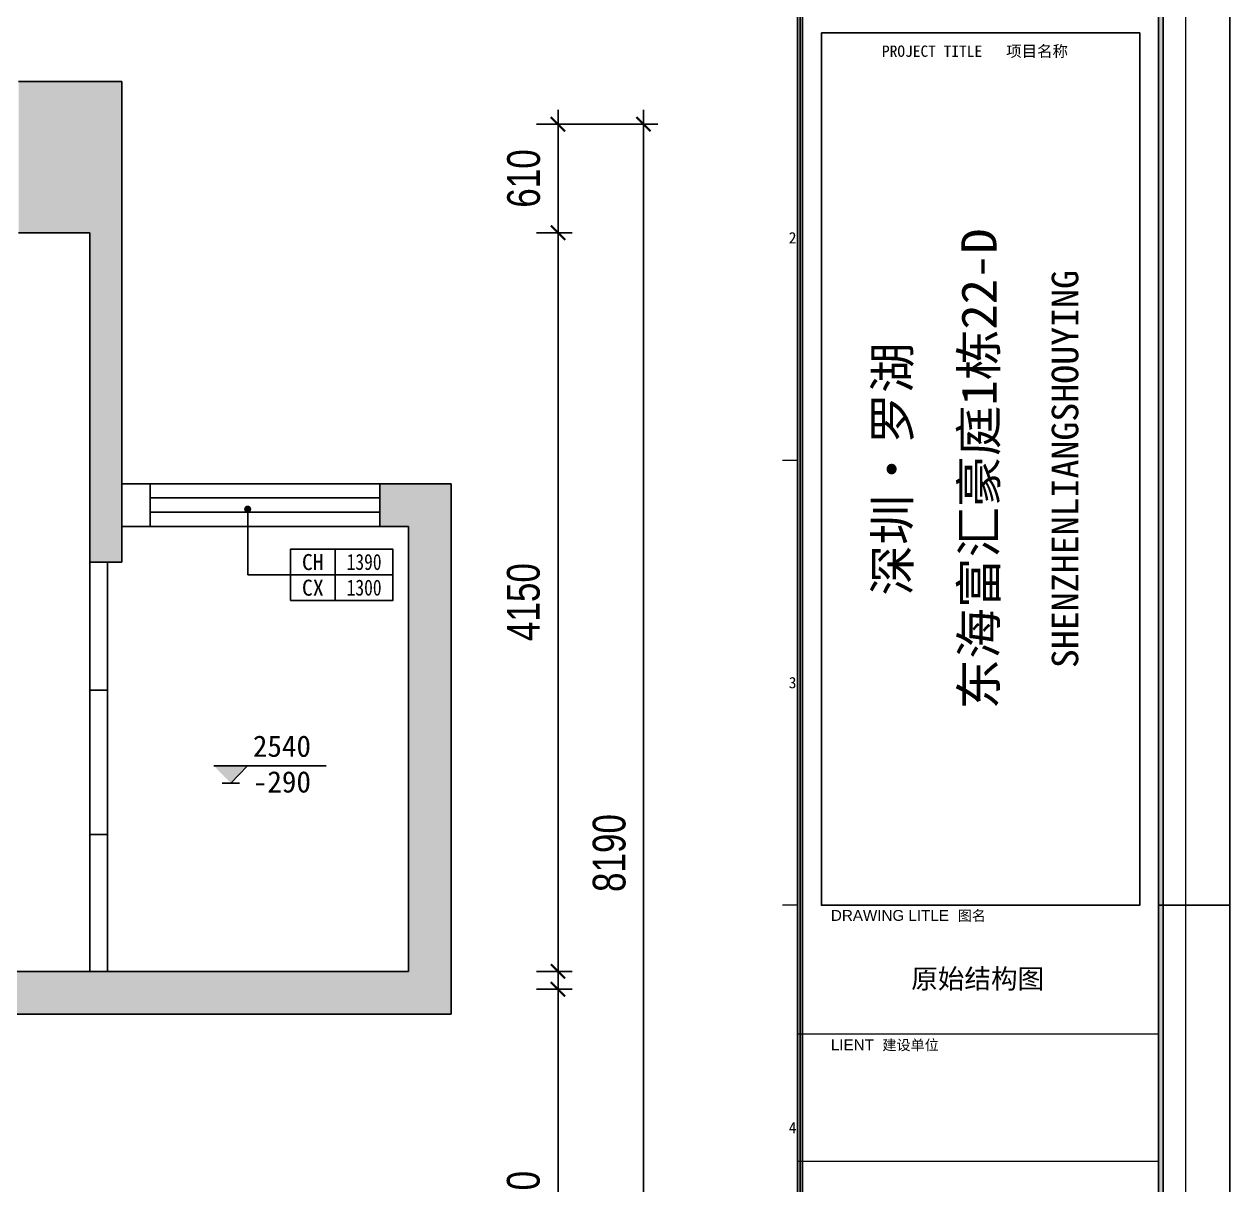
# Model space of a CAD drawing. Header units: millimetres. Extents: x -23568 to 99064, y -162914 to -58422.
# Drawn here: x -1412 to 5360, y -106497 to -99975 of the extents above; entities that cross this region are included whole.
import ezdxf
from ezdxf import colors
from ezdxf.entities.mleader import LeaderData, LeaderLine
from ezdxf.enums import TextEntityAlignment as Align
from ezdxf.math import Vec2, Vec3

# ---------------------------------------------------------------- set-up
doc = ezdxf.new("R2010")
doc.units = ezdxf.units.MM
doc.header["$LTSCALE"] = 0.01
for name, color, linetype in [('LAYER4', 7, 'Continuous'), ('W-图框', 251, 'Continuous'), ('W-文字', 35, 'Continuous'), ('天花标高', 1, 'Continuous'), ('表格字体', 161, 'Continuous')]:
    doc.layers.add(name, color=color, linetype=linetype)
doc.styles.add('A2图框$0$WMF-黑体0', font='simhei.ttf')
doc.styles.add('NAME-1', font='simhei.ttf')
doc.styles.get("Standard").update_dxf_attribs({"font": 'arial.ttf'})
doc.styles.add('WMF-Arial0', font='arial.ttf')
doc.styles.add('WMF-宋体0', font='')
doc.styles.add('WMF-黑体0', font='simhei.ttf')
doc.styles.add('英文字体', font='stylu.ttf', dxfattribs={"width": 0.8})
doc.styles.add('黑体', font='simhei.ttf')
doc.styles.get('WMF-宋体0').set_extended_font_data('SimSun', bold=True)
doc.dimstyles.new('t-60', dxfattribs={"dimscale": 80, "dimtxt": 2.3, "dimasz": 1, "dimexe": 1, "dimexo": 1, "dimgap": 0.5, "dimtad": 0, "dimdec": 0, "dimrnd": 5, "dimzin": 0, "dimdsep": 46, "dimtxsty": '英文字体', "dimblk": 'ARCHTICK', "dimcen": 0.09, "dimdle": 1, "dimclrd": 8, "dimclre": 8, "dimclrt": 2, "dimadec": 0, "dimazin": 0, "dimtfac": 1, "dimtdec": 0, "dimtix": 1, "dimtmove": 2, "dimatfit": 2, "dimldrblk": 'DOT', "dimfxl": 0, "dimtvp": 1, "dimtolj": 1, "dimtzin": 0, "dimarcsym": 0})

# ---------------------------------------------------------------- blocks, each defined once
blk = doc.blocks.new('_DOT')
at = {"color": 0, "linetype": 'ByBlock'}
blk.add_line((-0.5, 0), (-1, 0), dxfattribs=at)
at = {"color": 0, "linetype": 'ByBlock', "const_width": 0.5}
blk.add_lwpolyline([(-0.25, 0, 1), (0.25, 0, 1)], format="xyb", close=True, dxfattribs=at)
blk = doc.blocks.new('顶面标高')
at = {"layer": '表格字体', "color": 153}
blk.add_line((7, 2), (7, -2), dxfattribs=at)
blk.add_lwpolyline([(0, 2), (0, -2), (16, -2), (16, 2)], close=True, dxfattribs=at)
at = {"color": 7, "ltscale": 20, "style": 'NAME-1'}
blk.add_attdef('CH', text='', height=2.5, dxfattribs=at).set_placement((3.5, 0), align=Align.MIDDLE)
at = {"color": 7, "ltscale": 20, "style": 'NAME-1', "width": 0.8}
blk.add_attdef('3.000', text='', height=2.5, dxfattribs=at).set_placement((11.5, 0), align=Align.MIDDLE)
blk = doc.blocks.new('_ArchTick')
at = {"color": 0, "linetype": 'ByBlock', "const_width": 0.15}
blk.add_lwpolyline([(-0.5, -0.5), (0.5, 0.5)], dxfattribs=at)
blk = doc.blocks.new('*D87')
at = {"color": 8, "lineweight": -2, "transparency": 16777216}
for p, q in [((1586.3, -100457.3), (1586.3, -101227.3)), ((1466.3, -100537.3), (1666.3, -100537.3)), ((1466.3, -101147.3), (1666.3, -101147.3))]:
    blk.add_line(p, q, dxfattribs=at)
at = {"layer": 'Defpoints', "color": 0, "transparency": 16777216}
for p in [(1386.3, -100537.3), (1386.3, -101147.3), (1586.3, -101147.3)]:
    blk.add_point(p, dxfattribs=at)
at = {"color": 8, "lineweight": -2, "transparency": 16777216, "xscale": 80, "yscale": 80, "zscale": 80}
for p, rotation in [((1586.3, -100537.3), 90), ((1586.3, -101147.3), 270)]:
    blk.add_blockref('_ArchTick', p, dxfattribs=dict(at, rotation=rotation))
at = {"color": 2, "transparency": 16777216, "insert": (1394, -100842.3), "char_height": 184, "attachment_point": 5, "rotation": 90, "style": '英文字体'}
blk.add_mtext('\\A1;610', dxfattribs=at)
blk = doc.blocks.new('*D88')
at = {"color": 8, "lineweight": -2, "transparency": 16777216}
for p, q in [((1586.3, -101067.3), (1586.3, -105377.3)), ((1466.3, -101147.3), (1666.3, -101147.3)), ((1466.3, -105297.3), (1666.3, -105297.3))]:
    blk.add_line(p, q, dxfattribs=at)
at = {"layer": 'Defpoints', "color": 0, "transparency": 16777216}
for p in [(1386.3, -101147.3), (1386.3, -105297.3), (1586.3, -105297.3)]:
    blk.add_point(p, dxfattribs=at)
at = {"color": 8, "lineweight": -2, "transparency": 16777216, "xscale": 80, "yscale": 80, "zscale": 80}
for p, rotation in [((1586.3, -101147.3), 90), ((1586.3, -105297.3), 270)]:
    blk.add_blockref('_ArchTick', p, dxfattribs=dict(at, rotation=rotation))
at = {"color": 2, "transparency": 16777216, "insert": (1392.7, -103222.3), "char_height": 184, "attachment_point": 5, "rotation": 90, "style": '英文字体'}
blk.add_mtext('\\A1;4150', dxfattribs=at)
blk = doc.blocks.new('*D89')
at = {"color": 8, "lineweight": -2, "transparency": 16777216}
for p, q in [((1586.3, -105317.3), (1586.3, -107957.3)), ((1466.3, -105397.3), (1666.3, -105397.3)), ((1466.3, -107877.3), (1666.3, -107877.3))]:
    blk.add_line(p, q, dxfattribs=at)
at = {"layer": 'Defpoints', "color": 0, "transparency": 16777216}
for p in [(1386.3, -105397.3), (1386.3, -107877.3), (1586.3, -107877.3)]:
    blk.add_point(p, dxfattribs=at)
at = {"color": 8, "lineweight": -2, "transparency": 16777216, "xscale": 80, "yscale": 80, "zscale": 80}
for p, rotation in [((1586.3, -105397.3), 90), ((1586.3, -107877.3), 270)]:
    blk.add_blockref('_ArchTick', p, dxfattribs=dict(at, rotation=rotation))
at = {"color": 2, "transparency": 16777216, "insert": (1392.7, -106637.3), "char_height": 184, "attachment_point": 5, "rotation": 90, "style": '英文字体'}
blk.add_mtext('\\A1;2480', dxfattribs=at)
blk = doc.blocks.new('*D102')
at = {"color": 8, "lineweight": -2, "transparency": 16777216}
for p, q in [((2066.3, -100457.3), (2066.3, -108807.3)), ((1666.3, -100537.3), (2146.3, -100537.3)), ((1666.3, -108727.3), (2146.3, -108727.3))]:
    blk.add_line(p, q, dxfattribs=at)
at = {"layer": 'Defpoints', "color": 0, "transparency": 16777216}
for p in [(1586.3, -100537.3), (1586.3, -108727.3), (2066.3, -108727.3)]:
    blk.add_point(p, dxfattribs=at)
at = {"color": 8, "lineweight": -2, "transparency": 16777216, "xscale": 80, "yscale": 80, "zscale": 80}
for p, rotation in [((2066.3, -100537.3), 90), ((2066.3, -108727.3), 270)]:
    blk.add_blockref('_ArchTick', p, dxfattribs=dict(at, rotation=rotation))
at = {"color": 2, "transparency": 16777216, "insert": (1874.6, -104632.3), "char_height": 184, "attachment_point": 5, "rotation": 90, "style": '英文字体'}
blk.add_mtext('\\A1;8190', dxfattribs=at)
blk = doc.blocks.new('ET634563464')
at = {"layer": 'W-图框', "linetype": 'ByBlock'}
h = blk.add_hatch(color=153, dxfattribs=at)
h.paths.add_polyline_path([(85815.6, 34916.5), (107555.1, 34916.5), (107555.1, 19318.8), (85815.6, 19318.8)])
h.paths.add_polyline_path([(85843.2, 34888.8), (107527.5, 34888.8), (107527.5, 19346.4), (85843.2, 19346.4)], flags=16)
blk.add_hatch(color=153, dxfattribs=at).paths.add_polyline_path([(105283.5, 34888.8), (105314.8, 34888.8), (105314.8, 19346.4), (105283.5, 19346.4)])
at = {"color": 153, "lineweight": 0}
for points in [[(107527.5, 26316.6), (105283.5, 26316.6)], [(107527.5, 25524.2), (105283.5, 25524.2)]]:
    blk.add_lwpolyline(points, dxfattribs=at)
at = {"layer": 'W-图框', "color": 2, "lineweight": 0}
for p, q in [((105189.6, 29883.5), (105283.5, 29883.5)), ((105283.5, 27117.6), (105189.6, 27117.6))]:
    blk.add_line(p, q, dxfattribs=at)
at = {"layer": 'W-图框', "color": 2, "linetype": 'ByBlock'}
blk.add_line((107970, 27117.6), (107527.5, 27117.6), dxfattribs=at)
at = {"layer": 'W-图框', "color": 151, "linetype": 'ByBlock'}
blk.add_lwpolyline([(84736.9, 35331.4), (107970, 35331.4), (107970, 18903.9), (84736.9, 18903.9)], close=True, dxfattribs=at)
at = {"layer": 'W-图框', "color": 2, "lineweight": 0}
blk.add_lwpolyline([(85013.5, 35054.8), (107693.4, 35054.8), (107693.4, 19180.5), (85013.5, 19180.5)], close=True, dxfattribs=at)
at = {"layer": 'W-图框', "color": 153, "linetype": 'ByBlock'}
for points in [[(85815.6, 34916.5), (107555.1, 34916.5), (107555.1, 19318.8), (85815.6, 19318.8)], [(85843.2, 34888.8), (85843.2, 19346.4), (105314.8, 19346.4), (105314.8, 34888.8)], [(85843.2, 34888.8), (107527.5, 34888.8), (107527.5, 19346.4), (85843.2, 19346.4)], [(105283.5, 34888.8), (105314.8, 34888.8), (105314.8, 19346.4), (105283.5, 19346.4)], [(107527.5, 19346.4), (105314.8, 19346.4), (105314.8, 34888.8), (107527.5, 34888.8)], [(105432.1, 32539.7), (107410.1, 32539.7), (107410.1, 27117.6), (105432.1, 27117.6)]]:
    blk.add_lwpolyline(points, close=True, dxfattribs=at)
at = {"layer": 'W-图框', "color": 2, "lineweight": 0, "style": 'A2图框$0$WMF-黑体0'}
for s, p in [('2', (105252.9, 31266.4)), ('3', (105252.9, 28500.5)), ('4', (105252.9, 25734.7))]:
    blk.add_text(s, height=70.4, dxfattribs=at).set_placement(p, align=Align.MIDDLE)

msp = doc.modelspace()

# ---------------------------------------------------------------- hatches: boundary and pattern name
h = msp.add_hatch(color=8)
h.dxf.hatch_style = 1
h.paths.add_polyline_path([(-9823.7, -100297.3), (-10483.7, -100297.3), (-10483.7, -105537.3), (-10263.7, -105537.3), (-10193.7, -105537.3), (-10193.7, -101747.3), (-9823.7, -101747.3)])
h.paths.add_polyline_path([(-4463.7, -101747.3), (-4203.7, -101747.3), (-4203.7, -104397.3), (-3853.7, -104397.3), (-3853.7, -101147.3), (-3853.7, -100537.3), (-4463.7, -100537.3)])
h.paths.add_polyline_path([(-1043.7, -101147.3), (-1043.7, -102997.3), (-863.7, -102997.3), (-863.7, -100297.3), (-1443.7, -100297.3), (-1443.7, -100537.3), (-1443.7, -101147.3)])
h.paths.add_polyline_path([(986.3, -105537.3), (986.3, -102557.3), (586.3, -102557.3), (586.3, -102797.3), (746.3, -102797.3), (746.3, -105297.3), (-2333.7, -105297.3), (-2333.7, -108117.3), (-2093.7, -108117.3), (-2093.7, -105537.3)])
h.paths.add_polyline_path([(-3853.7, -106577.3), (-4203.7, -106577.3), (-4203.7, -108967.3), (-3853.7, -108967.3)])
h.paths.add_polyline_path([(-12343.7, -109017.3), (-11103.7, -109017.3), (-11103.7, -108777.3), (-12103.7, -108777.3), (-12103.7, -105537.3), (-12103.7, -105297.3), (-12343.7, -105297.3)])
at = {"layer": '天花标高', "lineweight": -3}
h = msp.add_hatch(color=215, dxfattribs=at)
h.dxf.hatch_style = 1
h.paths.add_polyline_path([(-156.9, -104142.9), (-346, -104142.9), (-251.5, -104238.9)])

# ---------------------------------------------------------------- linework, layer by layer
for p, q in [((-1443.7, -100297.3), (-863.7, -100297.3)), ((-863.7, -100297.3), (-863.7, -102997.3)), ((-1043.7, -101147.3), (-1443.7, -101147.3)), ((-1043.7, -102997.3), (-1043.7, -101147.3)), ((-703.7, -102557.3), (-863.7, -102557.3)), ((-703.7, -102797.3), (-703.7, -102557.3)), ((586.3, -102797.3), (586.3, -102557.3)), ((586.3, -102557.3), (986.3, -102557.3)), ((986.3, -105537.3), (986.3, -102557.3)), ((-703.7, -102797.3), (-863.7, -102797.3)), ((746.3, -102797.3), (586.3, -102797.3)), ((746.3, -105297.3), (746.3, -102797.3)), ((-863.7, -102997.3), (-1043.7, -102997.3)), ((-1043.7, -102997.3), (-1043.7, -103717.3)), ((-943.7, -102997.3), (-943.7, -103717.3)), ((-943.7, -103717.3), (-1043.7, -103717.3)), ((-1043.7, -105297.3), (-1043.7, -104527.3)), ((-1043.7, -104527.3), (-943.7, -104527.3)), ((-943.7, -104527.3), (-943.7, -105297.3)), ((-2333.7, -105297.3), (746.3, -105297.3)), ((-2093.7, -105537.3), (986.3, -105537.3))]:
    msp.add_line(p, q)
at = {"color": 215}
for p, q in [((586.3, -102557.3), (-703.7, -102557.3)), ((586.3, -102797.3), (-703.7, -102797.3))]:
    msp.add_line(p, q, dxfattribs=at)
at = {"color": 8}
for p, q in [((586.3, -102637.3), (-703.7, -102637.3)), ((586.3, -102717.3), (-703.7, -102717.3)), ((-1043.7, -104527.3), (-1043.7, -103717.3)), ((-943.7, -103717.3), (-943.7, -104527.3))]:
    msp.add_line(p, q, dxfattribs=at)
at = {"color": 153, "lineweight": -3}
msp.add_lwpolyline([(-14639.9, -97901.1), (2945.9, -97901.1), (2945.9, -111949.6), (-14639.9, -111949.6)], close=True, dxfattribs=at)
at = {"layer": 'W-图框', "color": 153, "linetype": 'ByBlock'}
msp.add_line((3172.2, -104925.4), (4747.9, -104925.4), dxfattribs=at)
at = {"layer": '天花标高', "color": 215, "lineweight": -3}
for p, q in [((-346, -104142.9), (284.9, -104142.9)), ((-251.5, -104238.9), (-156.9, -104142.9)), ((-299.5, -104238.9), (-203.5, -104238.9))]:
    msp.add_line(p, q, dxfattribs=at)

# ---------------------------------------------------------------- block references
at = {"xscale": 0.9038816989722264, "yscale": 0.9038816989722264, "zscale": 0.9038816989722264}
msp.add_blockref('ET634563464', (-92232.1, -129436.5), dxfattribs=at)
at = {"layer": 'W-文字'}
ref = msp.add_blockref('顶面标高', (83.3, -102997.4), dxfattribs=dict(at, xscale=-36, yscale=36, zscale=36, rotation=180))
ref.add_attrib('CH', 'CH', dxfattribs={"layer": '0', "color": 2, "ltscale": 20, "height": 90, "style": 'NAME-1'}).set_placement((209.3, -102997.4), align=Align.MIDDLE)
ref.add_attrib('3.000', '1390', dxfattribs={"color": 2, "ltscale": 20, "height": 90, "style": 'NAME-1', "width": 0.8}).set_placement((497.3, -102997.4), align=Align.MIDDLE)
ref = msp.add_blockref('顶面标高', (83.3, -103141.4), dxfattribs=dict(at, xscale=-36, yscale=36, zscale=36, rotation=180))
ref.add_attrib('CH', 'CX', dxfattribs={"layer": '0', "color": 2, "ltscale": 20, "height": 90, "style": 'NAME-1'}).set_placement((209.3, -103141.4), align=Align.MIDDLE)
ref.add_attrib('3.000', '1300', dxfattribs={"layer": '0', "color": 2, "ltscale": 20, "height": 90, "style": 'NAME-1', "width": 0.8}).set_placement((497.3, -103141.4), align=Align.MIDDLE)

# ---------------------------------------------------------------- texts
at = {"color": 159, "lineweight": 0}
for s, height, style, p in [('DRAWING LITLE    ', 61.024, 'WMF-Arial0', (3119.1, -105013.3)), ('图名', 57.92, 'WMF-黑体0', (3831.5, -105013.3)), ('LIENT  ', 61.02, 'WMF-Arial0', (3119.1, -105739.9)), ('建设单位', 57.92, 'WMF-黑体0', (3408.7, -105739.9))]:
    msp.add_text(s, height=height, dxfattribs=dict(at, style=style)).set_placement(p)
at = {"color": 2, "lineweight": 0, "style": 'WMF-宋体0', "width": 1.05}
for tag, text, height, p in [('东海富汇豪庭1栋22-D', '项目地址', 198.82, (4049.9, -102474.9)), ('SHENZHENLIANGSHOUYING', '项目名称', 149.12, (4508.6, -102474.9)), ('深圳·罗湖', '项目名称', 198.82, (3563, -102474.9))]:
    msp.add_attdef(tag, text=text, height=height, rotation=90, dxfattribs=at).set_placement(p, align=Align.CENTER)
at = {"color": 2, "lineweight": 0, "style": 'WMF-黑体0'}
msp.add_attdef('原始结构图', text='图名', height=109.47, dxfattribs=at).set_placement((3943.7, -105336.5), align=Align.MIDDLE)
at = {"layer": 'LAYER4', "color": 215, "char_height": 120, "attachment_point": 1, "style": '黑体'}
for s, insert in [('2540', (-127.7, -103971.7)), ('-290', (-127.7, -104172.3))]:
    msp.add_mtext_dynamic_manual_height_columns(s, width=832.365, gutter_width=1875, heights=[0], dxfattribs=dict(at, insert=insert))
at = {"layer": 'W-图框', "color": 159, "lineweight": 0, "style": 'A2图框$0$WMF-黑体0'}
for s, p in [('PROJECT TITLE    ', (3405.8, -100158.8)), ('                项目名称', (3410.9, -100158.8))]:
    msp.add_text(s, height=63.636, dxfattribs=at).set_placement(p)

# ---------------------------------------------------------------- dimensions: what is measured, and where the dimension line sits
for base, p1, p2, picture, middle in [((1586.3, -101147.3), (1386.3, -100537.3), (1386.3, -101147.3), '*D87', (1394, -100842.3)), ((2066.3, -108727.3), (1586.3, -100537.3), (1586.3, -108727.3), '*D102', (1874.6, -104632.3)), ((1586.3, -105297.3), (1386.3, -101147.3), (1386.3, -105297.3), '*D88', (1392.7, -103222.3)), ((1586.3, -107877.3), (1386.3, -105397.3), (1386.3, -107877.3), '*D89', (1392.7, -106637.3))]:
    dim = msp.add_linear_dim(base=base, p1=p1, p2=p2, angle=90, dimstyle='t-60')
    dim.commit()
    dim.dimension.update_dxf_attribs({"geometry": picture, "text_midpoint": middle})

# ---------------------------------------------------------------- leaders
ml = msp.add_multileader_mtext('Standard')
ml.set_content('', color=256)
ml.set_leader_properties(color=3)
ml.set_arrow_properties(name='DOT')
ml.build(insert=Vec2(0, 0))
ml.multileader.update_dxf_attribs({"arrow_head_size": 40})
ctx = ml.context
ctx.base_point, ctx.arrow_head_size, ctx.plane_origin = Vec3(83.3, -103069.4), 40, Vec3(-156.8, -102700.1)
notes = []
notes.append((ctx, [(0, (1, 1, 0), (-156.8, -103069.4), (1, 0), 240.1, [(0, [(-156.8, -102700.1)], 0, [])])]))
ctx.mtext.insert, ctx.mtext.flow_direction = Vec3(85.3, -103067.4), 5
for ctx, leaders in notes:
    for number, flags, end, landing, length, lines in leaders:
        leader = LeaderData()
        leader.index, (leader.has_last_leader_line, leader.has_dogleg_vector, leader.attachment_direction) = number, flags
        leader.last_leader_point, leader.dogleg_vector, leader.dogleg_length = Vec3(end), Vec3(landing), length
        for number, points, colour, breaks in lines:
            line = LeaderLine()
            line.index, line.vertices, line.color, line.breaks = number, Vec3.list(points), colors.encode_raw_color(colour), breaks
            leader.lines.append(line)
        ctx.leaders.append(leader)

doc.saveas('drawing.dxf')
